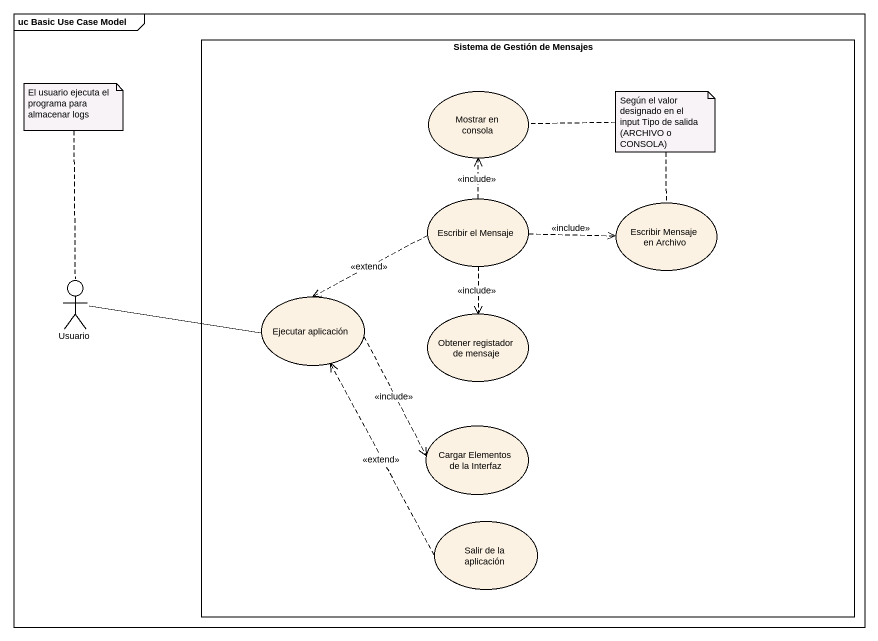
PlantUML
@startuml
mainframe uc Basic Use Case Model
rectangle "Sistema de Gestión de Mensajes" as Sistema_de_Gestión_de {
  usecase "Mostrar en consola" as Mostrar_en_consola
  usecase "Escribir el Mensaje" as Escribir_el_Mensaje
  usecase "Escribir Mensaje en Archivo" as Escribir_Mensaje_en_Archivo
  usecase "Ejecutar aplicación" as Ejecutar_aplicación
  usecase "Obtener registador de mensaje" as Obtener_registador_de
  usecase "Cargar Elementos de la Interfaz" as Cargar_Elementos_de_la
  usecase "Salir de la aplicación" as Salir_de_la_aplicación
}
actor Usuario
Escribir_el_Mensaje .up.> Mostrar_en_consola : <<include>>
Escribir_el_Mensaje .right.> Escribir_Mensaje_en_Archivo : <<include>>
Escribir_el_Mensaje .left.> Ejecutar_aplicación : <<extend>>
Escribir_el_Mensaje ..> Obtener_registador_de : <<include>>
Usuario -right- Ejecutar_aplicación
Ejecutar_aplicación ..> Cargar_Elementos_de_la : <<include>>
Salir_de_la_aplicación .up.> Ejecutar_aplicación : <<extend>>
note top of Usuario : El usuario ejecuta el programa para almacenar logs
note as N2
  Según el valor designado en el input Tipo de salida (ARCHIVO o CONSOLA)
end note
N2 .. Escribir_Mensaje_en_Archivo
N2 .. Mostrar_en_consola
@enduml
